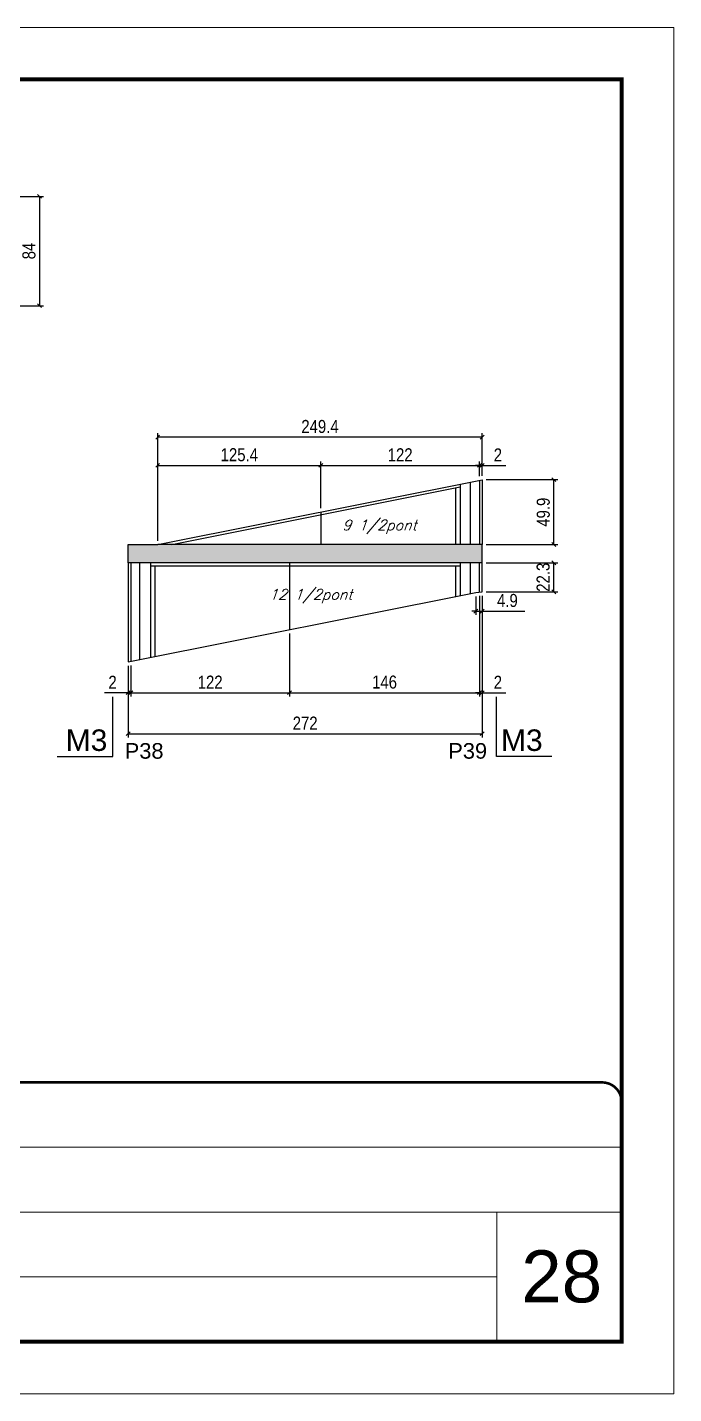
# Model space of a CAD drawing. Extents: x 3309 to 9590, y -2522 to 15424.
# Drawn here: x 9066 to 9563, y 6666 to 7716 of the extents above; entities that cross this region are included whole.
import ezdxf

# ---------------------------------------------------------------- set-up
doc = ezdxf.new("R2010")
doc.units = 0
doc.linetypes.add('CONTINUO', pattern=[0])
doc.linetypes.add('DASHED', pattern=[0.75, 0.5, -0.25])
for name, color, linetype in [('5', 5, 'Continuous'), ('COTA', 241, 'Continuous'), ('NOMENCLATURA', 7, 'Continuous'), ('Painéis', 200, 'Continuous'), ('SARR_2.2x7', 40, 'Continuous'), ('SARR_3.5x7', 81, 'Continuous'), ('texto', 7, 'Continuous')]:
    doc.layers.add(name, color=color, linetype=linetype)
for name, color, linetype, lineweight in [('CARIMBO', 255, 'Continuous', 9), ('Folhas', 255, 'Continuous', 9), ('SARRAFO DE PRESSAO', 251, 'DASHED', 9)]:
    doc.layers.add(name, color=color, linetype=linetype, lineweight=lineweight)
doc.styles.add('ARIAL', font='arial.ttf')
doc.styles.add('COTA TECNICA', font='techl___.ttf', dxfattribs={"height": 10})
doc.styles.add('Romans', font='romans.shx')
doc.styles.get("Standard").update_dxf_attribs({"font": 'arial.ttf'})
doc.dimstyles.new('PAINEL', dxfattribs={"dimtxt": 10, "dimasz": 3, "dimexe": 3, "dimexo": 3, "dimgap": 3, "dimtad": 1, "dimdec": 1, "dimzin": 12, "dimdsep": 46, "dimtxsty": 'COTA TECNICA', "dimblk1": 'OBLIQUE', "dimblk2": 'OBLIQUE', "dimsah": 1, "dimcen": 0.9, "dimclrd": 4, "dimclre": 4, "dimclrt": 240, "dimadec": 1, "dimazin": 3, "dimtfac": 1, "dimtdec": 1, "dimtmove": 0, "dimatfit": 3, "dimfxl": 1, "dimtolj": 1, "dimtzin": 12, "dimarcsym": 0})

# ---------------------------------------------------------------- blocks, each defined once
blk = doc.blocks.new('9999999999')
at = {"color": 30, "linetype": 'CONTINUO'}
for p, q in [((98564.6, 34379.6), (99584, 34379.6)), ((98564.6, 34329.8), (99488, 34329.8)), ((99584, 34329.8), (99488, 34329.8)), ((99488, 34329.8), (99488, 34230.2)), ((98564.6, 34280), (99488, 34280))]:
    blk.add_line(p, q, dxfattribs=at)
at = {"color": 30, "linetype": 'CONTINUO', "const_width": 2}
blk.add_lwpolyline([(99584, 34230.2), (99584, 34414.4, 0.414214), (99569, 34429.4), (98229, 34429.4, 0.414214), (98214, 34414.4), (98214, 34245.2, 0.414214), (98229, 34230.2), (99584, 34230.2)], format="xyb", dxfattribs=at)
at = {"layer": 'Folhas'}
blk.add_lwpolyline([(98139, 34190.2), (99624, 34190.2), (99624, 35240.2), (98139, 35240.2)], close=True, dxfattribs=at)
at = {"layer": 'Folhas', "color": 30, "const_width": 3}
blk.add_lwpolyline([(98214, 34230.2), (99584, 34230.2), (99584, 35200.2), (98214, 35200.2)], close=True, dxfattribs=at)
blk = doc.blocks.new('_Oblique')
at = {"color": 0, "linetype": 'ByBlock', "lineweight": -2}
blk.add_line((-0.5, -0.5), (0.5, 0.5), dxfattribs=at)
blk = doc.blocks.new('*D872')
at = {"layer": 'COTA', "color": 4, "lineweight": -2, "transparency": 16777216}
for p, q in [((9032.9, 7586.5), (9078.6, 7586.5)), ((9075.6, 7586.5), (9075.6, 7502.5)), ((9016.1, 7502.5), (9078.6, 7502.5))]:
    blk.add_line(p, q, dxfattribs=at)
at = {"layer": 'Defpoints', "color": 0, "transparency": 16777216}
for p in [(9029.9, 7586.5), (9013.1, 7502.5), (9075.6, 7502.5)]:
    blk.add_point(p, dxfattribs=at)
at = {"layer": 'COTA', "color": 4, "lineweight": -2, "transparency": 16777216, "xscale": 3, "yscale": 3, "zscale": 3}
for p, rotation in [((9075.6, 7586.5), 90), ((9075.6, 7502.5), 270)]:
    blk.add_blockref('_Oblique', p, dxfattribs=dict(at, rotation=rotation))
at = {"layer": 'COTA', "color": 240, "transparency": 16777216, "insert": (9067.5, 7544.5), "char_height": 10, "attachment_point": 5, "rotation": 90, "style": 'COTA TECNICA'}
blk.add_mtext('\\A1;84', dxfattribs=at)
blk = doc.blocks.new('*D893')
at = {"layer": 'COTA', "color": 4, "lineweight": -2, "transparency": 16777216}
for p, q in [((9415.7, 7279.6), (9415.7, 7170.6)), ((9143.7, 7225.7), (9143.7, 7170.6)), ((9143.7, 7173.6), (9415.7, 7173.6))]:
    blk.add_line(p, q, dxfattribs=at)
at = {"layer": 'Defpoints', "color": 0, "transparency": 16777216}
for p in [(9415.7, 7282.6), (9143.7, 7228.7), (9415.7, 7173.6)]:
    blk.add_point(p, dxfattribs=at)
at = {"layer": 'COTA', "color": 4, "lineweight": -2, "transparency": 16777216, "xscale": 3, "yscale": 3, "zscale": 3, "rotation": 180}
blk.add_blockref('_Oblique', (9143.7, 7173.6), dxfattribs=at)
at = {"layer": 'COTA', "color": 4, "lineweight": -2, "transparency": 16777216, "xscale": 3, "yscale": 3, "zscale": 3}
blk.add_blockref('_Oblique', (9415.7, 7173.6), dxfattribs=at)
at = {"layer": 'COTA', "color": 240, "transparency": 16777216, "insert": (9279.7, 7181.7), "char_height": 10, "attachment_point": 5, "style": 'COTA TECNICA'}
blk.add_mtext('\\A1;272', dxfattribs=at)
blk = doc.blocks.new('*D894')
at = {"layer": 'COTA', "color": 4, "lineweight": -2, "transparency": 16777216}
for p, q in [((9166.4, 7321.9), (9166.4, 7404.5)), ((9415.7, 7371.8), (9415.7, 7404.5)), ((9415.7, 7401.5), (9166.4, 7401.5))]:
    blk.add_line(p, q, dxfattribs=at)
at = {"layer": 'Defpoints', "color": 0, "transparency": 16777216}
for p in [(9166.4, 7401.5), (9415.7, 7368.8), (9166.4, 7318.9)]:
    blk.add_point(p, dxfattribs=at)
at = {"layer": 'COTA', "color": 4, "lineweight": -2, "transparency": 16777216, "xscale": 3, "yscale": 3, "zscale": 3, "rotation": 180}
blk.add_blockref('_Oblique', (9166.4, 7401.5), dxfattribs=at)
at = {"layer": 'COTA', "color": 4, "lineweight": -2, "transparency": 16777216, "xscale": 3, "yscale": 3, "zscale": 3}
blk.add_blockref('_Oblique', (9415.7, 7401.5), dxfattribs=at)
at = {"layer": 'COTA', "color": 240, "transparency": 16777216, "insert": (9291.1, 7409.6), "char_height": 10, "attachment_point": 5, "style": 'COTA TECNICA'}
blk.add_mtext('\\A1;249.4', dxfattribs=at)
blk = doc.blocks.new('*D897')
at = {"layer": 'COTA', "color": 4, "lineweight": -2, "transparency": 16777216}
for p, q in [((9143.7, 7225.7), (9143.7, 7202.1)), ((9145.7, 7226.1), (9145.7, 7202.1)), ((9143.7, 7205.1), (9125.6, 7205.1)), ((9145.7, 7205.1), (9143.7, 7205.1)), ((9145.7, 7205.1), (9148.7, 7205.1))]:
    blk.add_line(p, q, dxfattribs=at)
at = {"layer": 'Defpoints', "color": 0, "transparency": 16777216}
for p in [(9143.7, 7228.7), (9145.7, 7229.1), (9143.7, 7205.1)]:
    blk.add_point(p, dxfattribs=at)
at = {"layer": 'COTA', "color": 4, "lineweight": -2, "transparency": 16777216, "xscale": 3, "yscale": 3, "zscale": 3}
blk.add_blockref('_Oblique', (9143.7, 7205.1), dxfattribs=at)
at = {"layer": 'COTA', "color": 4, "lineweight": -2, "transparency": 16777216, "xscale": 3, "yscale": 3, "zscale": 3, "rotation": 180}
blk.add_blockref('_Oblique', (9145.7, 7205.1), dxfattribs=at)
at = {"layer": 'COTA', "color": 240, "transparency": 16777216, "insert": (9131.7, 7213.1), "char_height": 10, "attachment_point": 5, "style": 'COTA TECNICA'}
blk.add_mtext('\\A1;2', dxfattribs=at)
blk = doc.blocks.new('*D898')
at = {"layer": 'COTA', "color": 4, "lineweight": -2, "transparency": 16777216}
for p, q in [((9413.7, 7279.4), (9413.7, 7202.1)), ((9415.7, 7279.6), (9415.7, 7202.1)), ((9413.7, 7205.1), (9410.7, 7205.1)), ((9413.7, 7205.1), (9415.7, 7205.1)), ((9415.7, 7205.1), (9433.9, 7205.1))]:
    blk.add_line(p, q, dxfattribs=at)
at = {"layer": 'Defpoints', "color": 0, "transparency": 16777216}
for p in [(9413.7, 7282.4), (9415.7, 7282.6), (9415.7, 7205.1)]:
    blk.add_point(p, dxfattribs=at)
at = {"layer": 'COTA', "color": 4, "lineweight": -2, "transparency": 16777216, "xscale": 3, "yscale": 3, "zscale": 3}
blk.add_blockref('_Oblique', (9413.7, 7205.1), dxfattribs=at)
at = {"layer": 'COTA', "color": 4, "lineweight": -2, "transparency": 16777216, "xscale": 3, "yscale": 3, "zscale": 3, "rotation": 180}
blk.add_blockref('_Oblique', (9415.7, 7205.1), dxfattribs=at)
at = {"layer": 'COTA', "color": 240, "transparency": 16777216, "insert": (9427.8, 7213.1), "char_height": 10, "attachment_point": 5, "style": 'COTA TECNICA'}
blk.add_mtext('\\A1;2', dxfattribs=at)
blk = doc.blocks.new('*D899')
at = {"layer": 'COTA', "color": 4, "lineweight": -2, "transparency": 16777216}
for p, q in [((9267.7, 7250.5), (9267.7, 7202.1)), ((9145.7, 7226.1), (9145.7, 7202.1)), ((9145.7, 7205.1), (9267.7, 7205.1))]:
    blk.add_line(p, q, dxfattribs=at)
at = {"layer": 'Defpoints', "color": 0, "transparency": 16777216}
for p in [(9267.7, 7253.5), (9145.7, 7229.1), (9267.7, 7205.1)]:
    blk.add_point(p, dxfattribs=at)
at = {"layer": 'COTA', "color": 4, "lineweight": -2, "transparency": 16777216, "xscale": 3, "yscale": 3, "zscale": 3, "rotation": 180}
blk.add_blockref('_Oblique', (9145.7, 7205.1), dxfattribs=at)
at = {"layer": 'COTA', "color": 4, "lineweight": -2, "transparency": 16777216, "xscale": 3, "yscale": 3, "zscale": 3}
blk.add_blockref('_Oblique', (9267.7, 7205.1), dxfattribs=at)
at = {"layer": 'COTA', "color": 240, "transparency": 16777216, "insert": (9206.7, 7213.2), "char_height": 10, "attachment_point": 5, "style": 'COTA TECNICA'}
blk.add_mtext('\\A1;122', dxfattribs=at)
blk = doc.blocks.new('*D900')
at = {"layer": 'COTA', "color": 4, "lineweight": -2, "transparency": 16777216}
for p, q in [((9413.7, 7279.4), (9413.7, 7202.1)), ((9267.7, 7250.5), (9267.7, 7202.1)), ((9267.7, 7205.1), (9413.7, 7205.1))]:
    blk.add_line(p, q, dxfattribs=at)
at = {"layer": 'Defpoints', "color": 0, "transparency": 16777216}
for p in [(9413.7, 7282.4), (9267.7, 7253.5), (9413.7, 7205.1)]:
    blk.add_point(p, dxfattribs=at)
at = {"layer": 'COTA', "color": 4, "lineweight": -2, "transparency": 16777216, "xscale": 3, "yscale": 3, "zscale": 3, "rotation": 180}
blk.add_blockref('_Oblique', (9267.7, 7205.1), dxfattribs=at)
at = {"layer": 'COTA', "color": 4, "lineweight": -2, "transparency": 16777216, "xscale": 3, "yscale": 3, "zscale": 3}
blk.add_blockref('_Oblique', (9413.7, 7205.1), dxfattribs=at)
at = {"layer": 'COTA', "color": 240, "transparency": 16777216, "insert": (9340.7, 7213.2), "char_height": 10, "attachment_point": 5, "style": 'COTA TECNICA'}
blk.add_mtext('\\A1;146', dxfattribs=at)
blk = doc.blocks.new('*D901')
at = {"layer": 'COTA', "color": 4, "lineweight": -2, "transparency": 16777216}
for p, q in [((9410.8, 7279.1), (9410.8, 7264.8)), ((9415.7, 7279.6), (9415.7, 7264.8)), ((9410.8, 7267.8), (9407.8, 7267.8)), ((9410.8, 7267.8), (9415.7, 7267.8)), ((9415.7, 7267.8), (9448.5, 7267.8))]:
    blk.add_line(p, q, dxfattribs=at)
at = {"layer": 'Defpoints', "color": 0, "transparency": 16777216}
for p in [(9410.8, 7282.1), (9415.7, 7282.6), (9415.7, 7267.8)]:
    blk.add_point(p, dxfattribs=at)
at = {"layer": 'COTA', "color": 4, "lineweight": -2, "transparency": 16777216, "xscale": 3, "yscale": 3, "zscale": 3}
blk.add_blockref('_Oblique', (9410.8, 7267.8), dxfattribs=at)
at = {"layer": 'COTA', "color": 4, "lineweight": -2, "transparency": 16777216, "xscale": 3, "yscale": 3, "zscale": 3, "rotation": 180}
blk.add_blockref('_Oblique', (9415.7, 7267.8), dxfattribs=at)
at = {"layer": 'COTA', "color": 240, "transparency": 16777216, "insert": (9435.1, 7275.9), "char_height": 10, "attachment_point": 5, "style": 'COTA TECNICA'}
blk.add_mtext('\\A1;4.9', dxfattribs=at)
blk = doc.blocks.new('*D902')
at = {"layer": 'COTA', "color": 4, "lineweight": -2, "transparency": 16777216}
for p, q in [((9418.7, 7304.9), (9473.8, 7304.9)), ((9470.8, 7282.6), (9470.8, 7304.9)), ((9418.7, 7282.6), (9473.8, 7282.6))]:
    blk.add_line(p, q, dxfattribs=at)
at = {"layer": 'Defpoints', "color": 0, "transparency": 16777216}
for p in [(9415.7, 7304.9), (9470.8, 7304.9), (9415.7, 7282.6)]:
    blk.add_point(p, dxfattribs=at)
at = {"layer": 'COTA', "color": 4, "lineweight": -2, "transparency": 16777216, "xscale": 3, "yscale": 3, "zscale": 3}
for p, rotation in [((9470.8, 7304.9), 90), ((9470.8, 7282.6), 270)]:
    blk.add_blockref('_Oblique', p, dxfattribs=dict(at, rotation=rotation))
at = {"layer": 'COTA', "color": 240, "transparency": 16777216, "insert": (9462.6, 7293.8), "char_height": 10, "attachment_point": 5, "rotation": 90, "style": 'COTA TECNICA'}
blk.add_mtext('\\A1;22.3', dxfattribs=at)
blk = doc.blocks.new('*D903')
at = {"layer": 'COTA', "color": 4, "lineweight": -2, "transparency": 16777216}
for p, q in [((9418.7, 7368.8), (9473.8, 7368.8)), ((9470.8, 7318.9), (9470.8, 7368.8)), ((9418.7, 7318.9), (9473.8, 7318.9))]:
    blk.add_line(p, q, dxfattribs=at)
at = {"layer": 'Defpoints', "color": 0, "transparency": 16777216}
for p in [(9415.7, 7368.8), (9470.8, 7368.8), (9415.7, 7318.9)]:
    blk.add_point(p, dxfattribs=at)
at = {"layer": 'COTA', "color": 4, "lineweight": -2, "transparency": 16777216, "xscale": 3, "yscale": 3, "zscale": 3}
for p, rotation in [((9470.8, 7368.8), 90), ((9470.8, 7318.9), 270)]:
    blk.add_blockref('_Oblique', p, dxfattribs=dict(at, rotation=rotation))
at = {"layer": 'COTA', "color": 240, "transparency": 16777216, "insert": (9462.7, 7343.8), "char_height": 10, "attachment_point": 5, "rotation": 90, "style": 'COTA TECNICA'}
blk.add_mtext('\\A1;49.9', dxfattribs=at)
blk = doc.blocks.new('*D904')
at = {"layer": 'COTA', "color": 4, "lineweight": -2, "transparency": 16777216}
for p, q in [((9413.7, 7371.4), (9413.7, 7382.8)), ((9415.7, 7371.8), (9415.7, 7382.8)), ((9413.7, 7379.8), (9410.7, 7379.8)), ((9413.7, 7379.8), (9415.7, 7379.8)), ((9415.7, 7379.8), (9433.9, 7379.8))]:
    blk.add_line(p, q, dxfattribs=at)
at = {"layer": 'Defpoints', "color": 0, "transparency": 16777216}
for p in [(9415.7, 7379.8), (9413.7, 7368.4), (9415.7, 7368.8)]:
    blk.add_point(p, dxfattribs=at)
at = {"layer": 'COTA', "color": 4, "lineweight": -2, "transparency": 16777216, "xscale": 3, "yscale": 3, "zscale": 3}
blk.add_blockref('_Oblique', (9413.7, 7379.8), dxfattribs=at)
at = {"layer": 'COTA', "color": 4, "lineweight": -2, "transparency": 16777216, "xscale": 3, "yscale": 3, "zscale": 3, "rotation": 180}
blk.add_blockref('_Oblique', (9415.7, 7379.8), dxfattribs=at)
at = {"layer": 'COTA', "color": 240, "transparency": 16777216, "insert": (9427.8, 7387.8), "char_height": 10, "attachment_point": 5, "style": 'COTA TECNICA'}
blk.add_mtext('\\A1;2', dxfattribs=at)
blk = doc.blocks.new('*D905')
at = {"layer": 'COTA', "color": 4, "lineweight": -2, "transparency": 16777216}
for p, q in [((9166.4, 7321.9), (9166.4, 7382.8)), ((9291.7, 7347), (9291.7, 7382.8)), ((9166.4, 7379.8), (9291.7, 7379.8))]:
    blk.add_line(p, q, dxfattribs=at)
at = {"layer": 'Defpoints', "color": 0, "transparency": 16777216}
for p in [(9291.7, 7379.8), (9291.7, 7344), (9166.4, 7318.9)]:
    blk.add_point(p, dxfattribs=at)
at = {"layer": 'COTA', "color": 4, "lineweight": -2, "transparency": 16777216, "xscale": 3, "yscale": 3, "zscale": 3, "rotation": 180}
blk.add_blockref('_Oblique', (9166.4, 7379.8), dxfattribs=at)
at = {"layer": 'COTA', "color": 4, "lineweight": -2, "transparency": 16777216, "xscale": 3, "yscale": 3, "zscale": 3}
blk.add_blockref('_Oblique', (9291.7, 7379.8), dxfattribs=at)
at = {"layer": 'COTA', "color": 240, "transparency": 16777216, "insert": (9229.1, 7387.9), "char_height": 10, "attachment_point": 5, "style": 'COTA TECNICA'}
blk.add_mtext('\\A1;125.4', dxfattribs=at)
blk = doc.blocks.new('*D906')
at = {"layer": 'COTA', "color": 4, "lineweight": -2, "transparency": 16777216}
for p, q in [((9291.7, 7347), (9291.7, 7382.8)), ((9413.7, 7371.4), (9413.7, 7382.8)), ((9291.7, 7379.8), (9413.7, 7379.8))]:
    blk.add_line(p, q, dxfattribs=at)
at = {"layer": 'Defpoints', "color": 0, "transparency": 16777216}
for p in [(9413.7, 7379.8), (9413.7, 7368.4), (9291.7, 7344)]:
    blk.add_point(p, dxfattribs=at)
at = {"layer": 'COTA', "color": 4, "lineweight": -2, "transparency": 16777216, "xscale": 3, "yscale": 3, "zscale": 3, "rotation": 180}
blk.add_blockref('_Oblique', (9291.7, 7379.8), dxfattribs=at)
at = {"layer": 'COTA', "color": 4, "lineweight": -2, "transparency": 16777216, "xscale": 3, "yscale": 3, "zscale": 3}
blk.add_blockref('_Oblique', (9413.7, 7379.8), dxfattribs=at)
at = {"layer": 'COTA', "color": 240, "transparency": 16777216, "insert": (9352.7, 7387.9), "char_height": 10, "attachment_point": 5, "style": 'COTA TECNICA'}
blk.add_mtext('\\A1;122', dxfattribs=at)

msp = doc.modelspace()

# ---------------------------------------------------------------- hatches: boundary and pattern name
at = {"layer": 'COTA'}
h = msp.add_hatch(dxfattribs=at)
h.set_pattern_fill('AR-CONC', color=256, scale=0.03)
h.set_pattern_definition([(50, (-36.4546, 0), (5.46554, -0.4781726), [0.5715, -6.2865]), (355, (-36.4546, 0), (-1.0573026, 5.7317054), [0.4572, -5.0292175]), (100.451445, (-35.999, -0.04), (4.4082374, 5.2535326), [0.4857003, -5.3427073]), (46.1842, (-36.4546, 1.524), (8.1323712, -1.26127), [0.85725, -9.42975]), (96.63556, (-35.777, 1.419), (7.122124, 7.422784), [0.7285507, -8.014068]), (351.18415, (-36.4546, 1.524), (7.122124, 7.422784), [0.685799, -7.543792]), (21, (-35.6926, 1.143), (4.5484317, -3.067956), [0.5715, -6.2865]), (326, (-35.6926, 1.143), (1.8540609, 5.525639), [0.4572, -5.0292]), (71.451445, (-35.3135, 0.8873), (6.4024926, 2.457683), [0.4857003, -5.342698]), (37.5, (-36.4546, 0), (0.0926581, 2.53665117), [0, -4.96824, 0, -5.1054, 0, -5.04825]), (7.5, (-36.4546, 0), (2.0045899, 3.00541724), [0, -2.91084, 0, -4.85394, 0, -1.92405]), (327.5, (-38.1538, 0), (4.06771786, -0.17186232), [0, -1.905, 0, -5.9436, 0, -7.8867]), (317.5, (-38.9158, 0), (4.4438754, 0.7627947), [0, -2.4765, 0, -3.94716, 0, -5.6007])])
h.paths.add_polyline_path([(9166.37, 7318.89), (9143.74, 7318.89), (9143.74, 7304.89), (9415.74, 7304.89), (9415.74, 7318.89)])

# ---------------------------------------------------------------- linework, layer by layer
for p, q in [((9143.74, 7304.89), (9143.74, 7318.89)), ((9143.74, 7318.89), (9166.37, 7318.89)), ((9415.74, 7304.89), (9415.74, 7318.89))]:
    msp.add_line(p, q, dxfattribs=at)
at = {"layer": 'NOMENCLATURA', "linetype": 'Continuous'}
for p, q in [((9131.85, 7156.16), (9131.85, 7201.84)), ((9426.68, 7156.16), (9426.68, 7201.84)), ((9089.16, 7156.16), (9131.85, 7156.16)), ((9469.37, 7156.16), (9426.68, 7156.16))]:
    msp.add_line(p, q, dxfattribs=at)
at = {"layer": 'Painéis', "linetype": 'ByBlock'}
for p, q in [((9166.37, 7318.89), (9415.74, 7368.78)), ((9413.74, 7368.38), (9413.74, 7318.89)), ((9415.74, 7368.78), (9415.74, 7318.89)), ((9291.74, 7343.97), (9291.74, 7318.89)), ((9415.74, 7318.89), (9166.37, 7318.89)), ((9143.74, 7304.89), (9143.74, 7228.7)), ((9415.74, 7304.89), (9143.74, 7304.89)), ((9145.74, 7304.89), (9145.74, 7229.1)), ((9267.74, 7304.89), (9267.74, 7253.5)), ((9413.74, 7282.42), (9413.74, 7304.89)), ((9415.74, 7282.62), (9415.74, 7304.89)), ((9143.74, 7228.7), (9410.8, 7282.12)), ((9410.8, 7282.12), (9415.74, 7282.62))]:
    msp.add_line(p, q, dxfattribs=at)
at = {"layer": 'SARR_2.2x7', "linetype": 'Continuous'}
for p, q in [((9177.36, 7318.89), (9398.74, 7363.18)), ((9406.74, 7318.89), (9406.74, 7366.98)), ((9152.74, 7230.5), (9152.74, 7304.89)), ((9160.74, 7302.69), (9398.74, 7302.69)), ((9406.74, 7281.31), (9406.74, 7304.89))]:
    msp.add_line(p, q, dxfattribs=at)
at = {"layer": 'SARR_3.5x7'}
for p, q in [((9395.24, 7362.48), (9395.24, 7318.89)), ((9398.74, 7365.38), (9398.74, 7318.89)), ((9160.74, 7304.89), (9160.74, 7232.1)), ((9164.24, 7302.69), (9164.24, 7232.8)), ((9395.24, 7302.69), (9395.24, 7279.01)), ((9398.74, 7304.89), (9398.74, 7279.71))]:
    msp.add_line(p, q, dxfattribs=at)

# ---------------------------------------------------------------- block references
at = {"layer": 'SARRAFO DE PRESSAO', "color": 6, "linetype": 'ByBlock'}
msp.add_blockref('9999999999', (-90061.11, -27523.8), dxfattribs=at)

# ---------------------------------------------------------------- texts
at = {"layer": '5', "linetype": 'Continuous'}
for s, p in [('P38', (9141.07, 7154.38)), ('P39', (9389.68, 7154.38))]:
    msp.add_text(s, height=12, rotation=359.99996, dxfattribs=at).set_placement(p)
at = {"layer": 'CARIMBO', "style": 'ARIAL'}
msp.add_text('28', height=40, dxfattribs=at).set_placement((9445.73, 6736.55))
at = {"layer": 'NOMENCLATURA', "linetype": 'Continuous'}
for p in [(9095.68, 7160.35), (9430.17, 7160.35)]:
    msp.add_text('M3', height=16.5, dxfattribs=at).set_placement(p)
at = {"layer": 'texto', "color": 2, "char_height": 8, "attachment_point": 5, "style": 'Romans'}
for s, insert in [('{\\Q19;\\C256;9 1/2pont}', (9336.84, 7332.58)), ('{\\Q19;\\C256;12 1/2pont}', (9284.02, 7279.34))]:
    msp.add_mtext(s, dxfattribs=dict(at, insert=insert))

# ---------------------------------------------------------------- dimensions: what is measured, and where the dimension line sits
at = {"layer": 'COTA'}
for base, p1, p2, picture, middle in [((9075.58, 7502.52), (9029.94, 7586.52), (9013.14, 7502.52), '*D872', (9067.48, 7544.52)), ((9470.78, 7368.78), (9415.74, 7318.89), (9415.74, 7368.78), '*D903', (9462.68, 7343.83))]:
    dim = msp.add_linear_dim(base=base, p1=p1, p2=p2, angle=90, dimstyle='PAINEL', dxfattribs=at)
    dim.commit()
    dim.dimension.update_dxf_attribs({"geometry": picture, "text_midpoint": middle})
for base, p1, p2, picture, middle in [((9166.37, 7401.54), (9415.74, 7368.78), (9166.37, 7318.89), '*D894', (9291.05, 7409.64)), ((9291.74, 7379.81), (9166.37, 7318.89), (9291.74, 7343.97), '*D905', (9229.05, 7387.92)), ((9415.74, 7379.81), (9413.74, 7368.38), (9415.74, 7368.78), '*D904', (9427.8, 7387.81)), ((9415.74, 7173.58), (9143.74, 7228.7), (9415.74, 7282.62), '*D893', (9279.74, 7181.66)), ((9415.74, 7267.79), (9410.8, 7282.12), (9415.74, 7282.62), '*D901', (9435.12, 7275.89)), ((9415.74, 7205.13), (9413.74, 7282.42), (9415.74, 7282.62), '*D898', (9427.8, 7213.13)), ((9267.74, 7205.13), (9145.74, 7229.1), (9267.74, 7253.5), '*D899', (9206.74, 7213.19)), ((9143.74, 7205.13), (9145.74, 7229.1), (9143.74, 7228.7), '*D897', (9131.69, 7213.13))]:
    dim = msp.add_linear_dim(base=base, p1=p1, p2=p2, dimstyle='PAINEL', dxfattribs=at)
    dim.commit()
    dim.dimension.update_dxf_attribs({"geometry": picture, "text_midpoint": middle})
for base, p1, p2, picture, middle in [((9413.74, 7379.81), (9291.74, 7343.97), (9413.74, 7368.38), '*D906', (9352.74, 7387.87)), ((9413.74, 7205.13), (9267.74, 7253.5), (9413.74, 7282.42), '*D900', (9340.74, 7213.23))]:
    dim = msp.add_linear_dim(base=base, p1=p1, p2=p2, dimstyle='PAINEL', override={"dimtmove": 1}, dxfattribs=at)
    dim.commit()
    dim.dimension.update_dxf_attribs({"geometry": picture, "text_midpoint": middle})
dim = msp.add_linear_dim(base=(9470.78, 7304.89), p1=(9415.74, 7282.62), p2=(9415.74, 7304.89), angle=90, dimstyle='PAINEL', dxfattribs=at)
dim.commit()
dim.dimension.update_dxf_attribs({"geometry": '*D902', "text_midpoint": (9470.78, 7293.75), "dimtype": 160})

doc.saveas('drawing.dxf')
